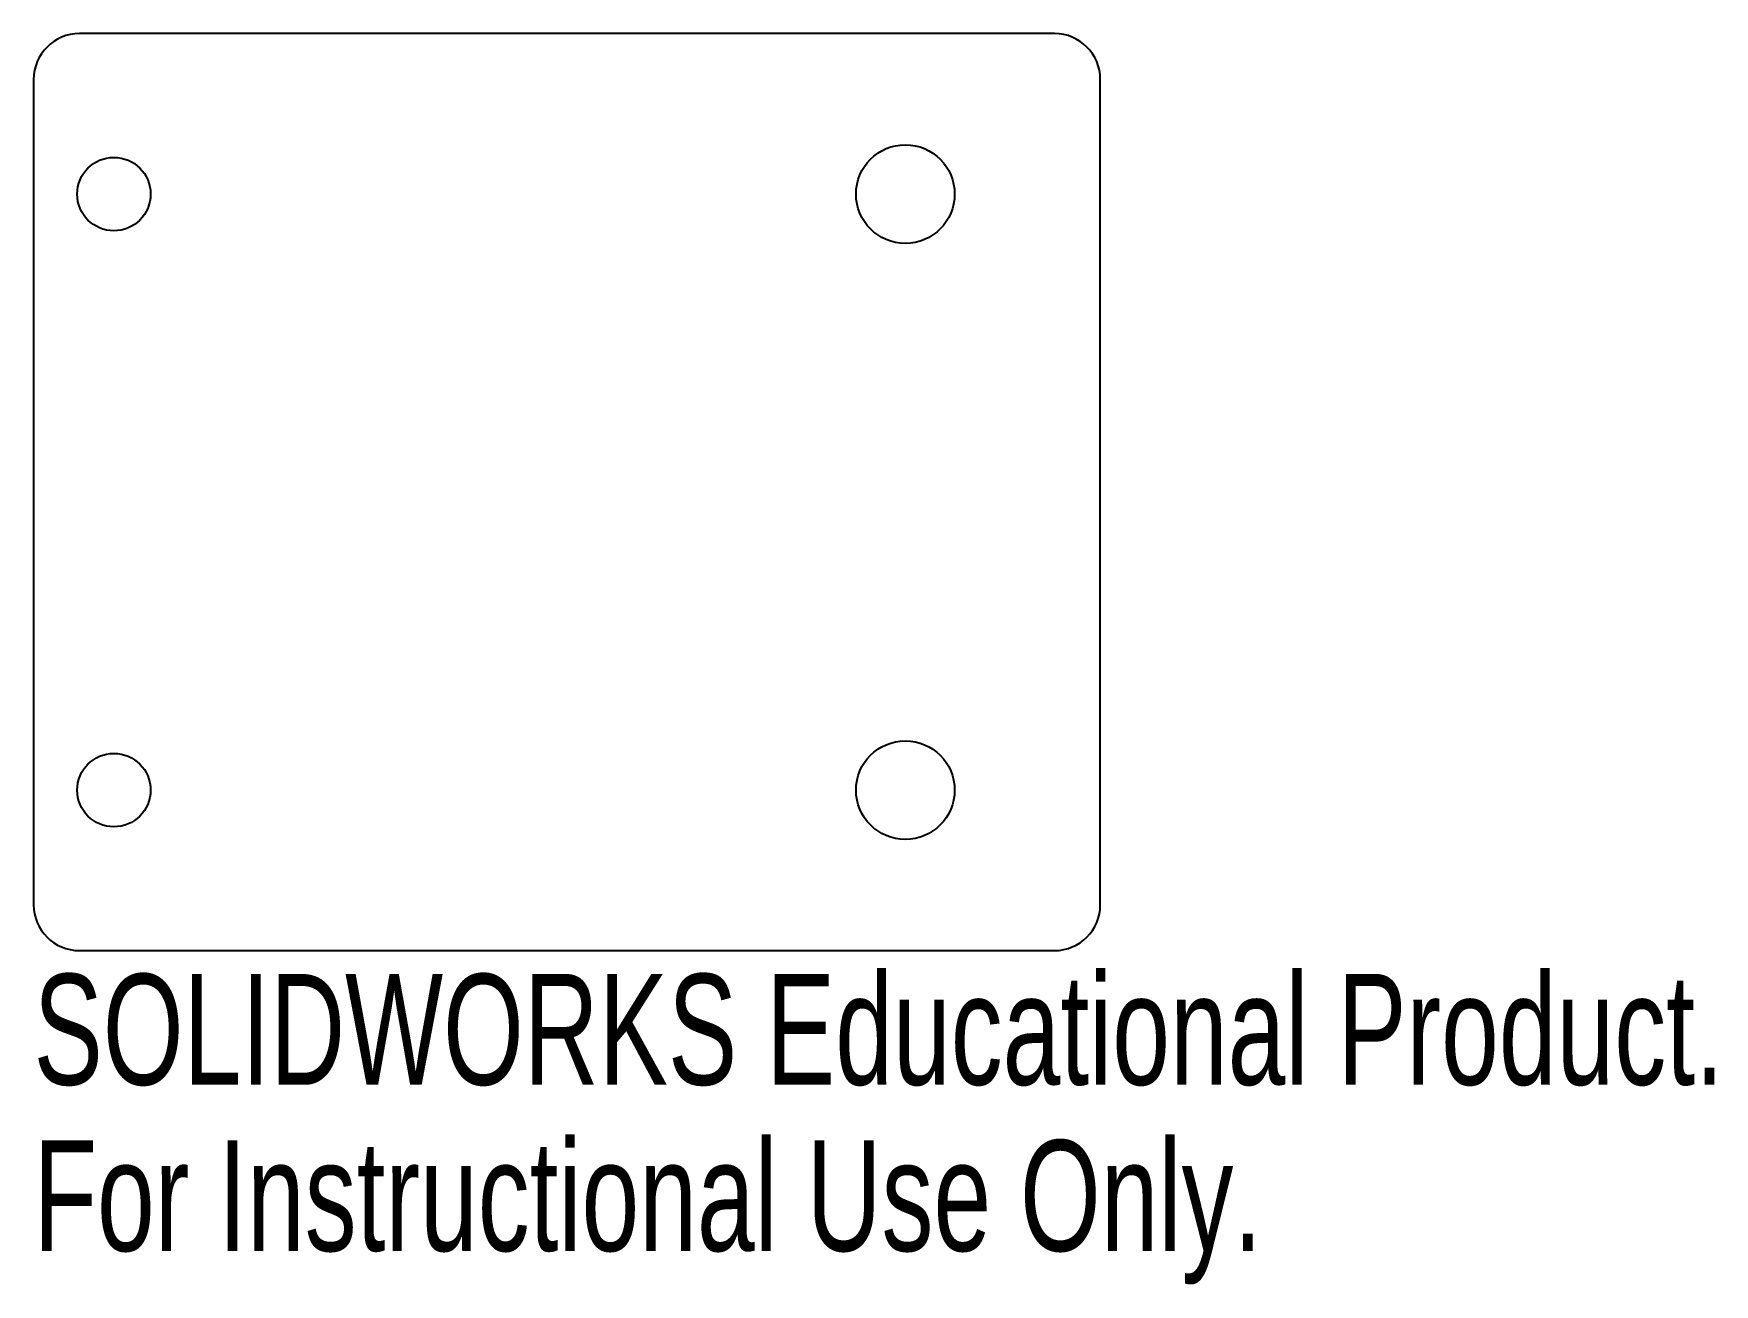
# Model space of a CAD drawing. Header units: millimetres. Extents: x -23.3 to 50, y -34.6 to 20.
import ezdxf

# ---------------------------------------------------------------- set-up
doc = ezdxf.new("R2010")
doc.units = ezdxf.units.MM
doc.styles.add('SLDTEXTSTYLE0', font='TXT', dxfattribs={"width": 0.7})

msp = doc.modelspace()

# ---------------------------------------------------------------- linework, layer by layer
at = {"color": 7, "linetype": 'Continuous', "lineweight": 25}
for p, q in [((21.25, 20), (-21.25, 20)), ((-23.25, 18), (-23.25, -18)), ((23.25, -18), (23.25, 18)), ((-21.25, -20), (21.25, -20))]:
    msp.add_line(p, q, dxfattribs=at)
for centre, radius in [((14.75, 13), 2.15), ((-19.75, 13), 1.6), ((14.75, -13), 2.15), ((-19.75, -13), 1.6)]:
    msp.add_circle(centre, radius, dxfattribs=at)
for centre, start, end in [((-21.25, 18), 90, 180), ((21.25, 18), 0, 90), ((-21.25, -18), 180, 270), ((21.25, -18), 270, 0)]:
    msp.add_arc(centre, 2, start, end, dxfattribs=at)

# ---------------------------------------------------------------- texts
at = {"color": 7, "linetype": 'Continuous', "char_height": 4.83362, "attachment_point": 1, "style": 'SLDTEXTSTYLE0'}
for s, insert in [('SOLIDWORKS Educational Product.', (-23.25, -21.02)), ('For Instructional Use Only.', (-23.25, -28.27))]:
    msp.add_mtext(s, dxfattribs=dict(at, insert=insert))

doc.saveas('drawing.dxf')
